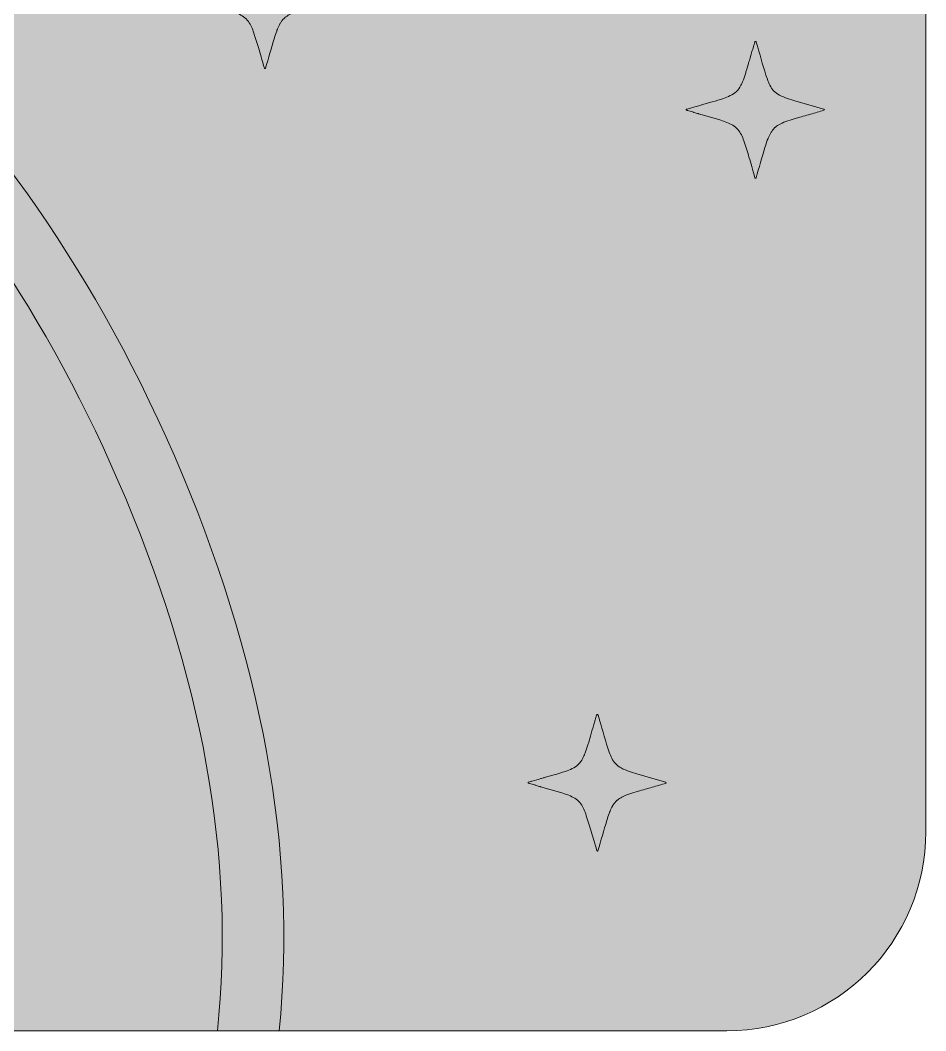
# Model space of a CAD drawing. Extents: x 254 to 755, y -942 to -58.
# Drawn here: x 629.8 to 755, y -942.5 to -802.7 of the extents above; entities that cross this region are included whole.
import ezdxf

# ---------------------------------------------------------------- set-up
doc = ezdxf.new("R2010")
doc.units = 0
doc.header["$MEASUREMENT"] = 0
doc.layers.add('Layer 1', color=7, linetype='Continuous', lineweight=0)

# ---------------------------------------------------------------- blocks, each defined once
blk = doc.blocks.new('Block_2')
at = {"layer": 'Layer 1', "true_color": 0x542400, "transparency": 33554687}
h = blk.add_hatch(color=38, dxfattribs=at)
h.dxf.hatch_style = 2
edge = h.paths.add_edge_path()
edge.add_spline(control_points=[(605.84, -798.76), (602.28, -795.55), (598.67, -792.59), (595.05, -789.86), (595.28, -789.58), (595.51, -789.32), (595.76, -789.02), (623.23, -756.52), (657.9, -696.84), (637.89, -665.64), (635.29, -661.6), (632.13, -658.63), (628.77, -656.59), (628.35, -656.34), (627.93, -656.11), (627.52, -655.88), (627.04, -655.63), (626.55, -655.39), (626.07, -655.17), (625.69, -655), (625.31, -654.84), (624.93, -654.69), (624.71, -654.6), (624.49, -654.51), (624.27, -654.44), (624.14, -654.39), (624, -654.34), (623.87, -654.29), (623.63, -654.21), (623.39, -654.13), (623.14, -654.06), (623.01, -654.01), (622.88, -653.97), (622.74, -653.93), (620.12, -653.16), (617.49, -652.86), (615.02, -652.95), (614.76, -652.96), (614.5, -652.98), (614.25, -653), (614.09, -653.01), (613.93, -653.02), (613.78, -653.04), (613.68, -653.04), (613.58, -653.05), (613.48, -653.06), (613.32, -653.08), (613.15, -653.1), (612.98, -653.13), (612.86, -653.14), (612.75, -653.16), (612.63, -653.17), (612.62, -653.17), (612.61, -653.18), (612.6, -653.18), (612.6, -653.18), (612.59, -653.18), (612.59, -653.18), (612.58, -653.18), (612.56, -653.18), (612.55, -653.18), (612.54, -653.19), (612.54, -653.19), (612.53, -653.19), (612.51, -653.19), (612.49, -653.2), (612.47, -653.2), (612.47, -653.2), (612.47, -653.2), (612.47, -653.2), (611.3, -653.32), (610.17, -653.57), (609.09, -653.91), (608.99, -653.95), (608.87, -653.98), (608.77, -654.02), (608.7, -654.04), (608.64, -654.07), (608.58, -654.09), (608.46, -654.13), (608.34, -654.17), (608.22, -654.22), (607.77, -654.39), (607.33, -654.58), (606.9, -654.79), (606.78, -654.84), (606.67, -654.9), (606.55, -654.96), (606.45, -655.01), (606.34, -655.07), (606.24, -655.12), (606.07, -655.22), (605.89, -655.31), (605.72, -655.41), (605.55, -655.51), (605.38, -655.61), (605.21, -655.72), (604.86, -655.94), (604.53, -656.16), (604.2, -656.39), (603.87, -656.62), (603.55, -656.87), (603.23, -657.13), (602.91, -657.39), (602.59, -657.66), (602.28, -657.94), (601.97, -658.22), (601.67, -658.51), (601.36, -658.82), (601.06, -659.12), (600.76, -659.44), (600.46, -659.76), (600.36, -659.88), (600.26, -659.99), (600.16, -660.11), (599.24, -661.17), (598.36, -662.33), (597.51, -663.59), (597.25, -663.99), (596.98, -664.41), (596.72, -664.83), (592.55, -671.58), (589.26, -680.93), (586.26, -692.02), (585.32, -695.48), (584.42, -699.12), (583.52, -702.9), (583.16, -704.42), (582.8, -705.95), (582.44, -707.51), (582.27, -708.28), (582.09, -709.07), (581.91, -709.86), (581.64, -711.04), (581.37, -712.24), (581.1, -713.45), (580.21, -717.48), (579.31, -721.62), (578.38, -725.86), (578.2, -726.71), (578.02, -727.56), (577.83, -728.42), (577.64, -729.27), (577.45, -730.13), (577.27, -730.99), (577.08, -731.86), (576.88, -732.72), (576.69, -733.59), (576.31, -735.33), (575.92, -737.08), (575.53, -738.84), (575.41, -739.39), (575.28, -739.95), (575.15, -740.5), (574.98, -741.27), (574.8, -742.05), (574.62, -742.83), (574.42, -743.72), (574.22, -744.61), (574.01, -745.5), (572.35, -752.66), (570.57, -759.95), (568.58, -767.29), (568.33, -768.21), (568.08, -769.13), (567.83, -770.05), (567.57, -770.97), (567.31, -771.89), (567.05, -772.81), (563.28, -771), (559.57, -769.39), (555.97, -767.97), (573.35, -697.66), (569.67, -629.76), (600.47, -617.07), (622.99, -607.79), (664.84, -626.06), (657.72, -691.42), (653.8, -728.13), (635, -769.98), (605.84, -798.76)], knot_values=[0, 0, 0, 0, 1, 1, 1, 2, 2, 2, 3, 3, 3, 4, 4, 4, 5, 5, 5, 6, 6, 6, 7, 7, 7, 8, 8, 8, 9, 9, 9, 10, 10, 10, 11, 11, 11, 12, 12, 12, 13, 13, 13, 14, 14, 14, 15, 15, 15, 16, 16, 16, 17, 17, 17, 18, 18, 18, 19, 19, 19, 20, 20, 20, 21, 21, 21, 22, 22, 22, 23, 23, 23, 24, 24, 24, 25, 25, 25, 26, 26, 26, 27, 27, 27, 28, 28, 28, 29, 29, 29, 30, 30, 30, 31, 31, 31, 32, 32, 32, 33, 33, 33, 34, 34, 34, 35, 35, 35, 36, 36, 36, 37, 37, 37, 38, 38, 38, 39, 39, 39, 40, 40, 40, 41, 41, 41, 42, 42, 42, 43, 43, 43, 44, 44, 44, 45, 45, 45, 46, 46, 46, 47, 47, 47, 48, 48, 48, 49, 49, 49, 50, 50, 50, 51, 51, 51, 52, 52, 52, 53, 53, 53, 54, 54, 54, 55, 55, 55, 56, 56, 56, 57, 57, 57, 58, 58, 58, 59, 59, 59, 60, 60, 60, 60], degree=3, periodic=0)
edge = h.paths.add_edge_path()
edge.add_spline(control_points=[(441.96, -772.79), (425.2, -713.96), (422.62, -656.08), (396.54, -653.2), (396.53, -653.2), (396.53, -653.2), (396.53, -653.19), (396.5, -653.19), (396.47, -653.18), (396.45, -653.18), (396.45, -653.18), (396.44, -653.18), (396.44, -653.18), (396.43, -653.18), (396.42, -653.17), (396.41, -653.17), (389.82, -652.2), (381.72, -654.12), (375.31, -660.44), (374.88, -660.86), (374.46, -661.31), (374.04, -661.77), (373.01, -662.93), (372.03, -664.22), (371.12, -665.64), (351.1, -696.84), (385.77, -756.52), (413.25, -789.02), (413.49, -789.31), (413.72, -789.58), (413.95, -789.85), (410.33, -792.58), (406.73, -795.54), (403.16, -798.75), (374.01, -769.97), (355.21, -728.13), (351.28, -691.42), (344.16, -626.06), (386.02, -607.79), (408.53, -617.07), (439.33, -629.76), (435.65, -697.65), (453.03, -767.96), (449.43, -769.38), (445.73, -770.99), (441.96, -772.79)], knot_values=[0, 0, 0, 0, 1, 1, 1, 2, 2, 2, 3, 3, 3, 4, 4, 4, 5, 5, 5, 6, 6, 6, 7, 7, 7, 8, 8, 8, 9, 9, 9, 10, 10, 10, 11, 11, 11, 12, 12, 12, 13, 13, 13, 14, 14, 14, 15, 15, 15, 15], degree=3, periodic=0)
edge = h.paths.add_edge_path()
edge.add_spline(control_points=[(669.17, -676.94), (670.9, -613.63), (621.39, -593.11), (594.02, -606.85), (558.46, -624.23), (562.79, -691.78), (552.56, -766.67), (529.44, -758.12), (511.06, -757.07), (506.79, -756.94), (506.79, -756.94), (506.32, -756.93), (506.32, -756.93), (506.15, -756.93), (505.99, -756.92), (505.83, -756.91), (505.83, -756.91), (505.65, -756.9), (505.65, -756.9), (504.91, -756.86), (504.11, -756.86), (503.34, -756.9), (503.34, -756.9), (503.17, -756.91), (503.17, -756.91), (503.01, -756.92), (502.85, -756.93), (502.69, -756.93), (502.69, -756.93), (502.22, -756.94), (502.22, -756.94), (497.95, -757.07), (479.56, -758.11), (456.44, -766.66), (446.22, -691.77), (450.55, -624.23), (414.98, -606.85), (387.62, -593.11), (338.1, -613.63), (339.84, -676.94), (341.11, -721.02), (365.87, -771.45), (401.92, -799.87), (385.47, -814.97), (369.91, -835.38), (357.92, -862.96), (348.15, -885.44), (343.07, -907.3), (342.8, -927.96), (342.74, -932.84), (342.98, -937.69), (343.53, -942.49), (343.53, -942.49), (352.12, -942.49), (352.12, -942.49), (351.52, -937.74), (351.25, -932.92), (351.31, -928.06), (351.56, -908.55), (356.41, -887.79), (365.72, -866.36), (376.48, -841.62), (390.93, -821.1), (408.9, -804.99), (408.91, -805), (408.93, -805.01), (408.94, -805.02), (409.09, -804.88), (409.25, -804.73), (409.41, -804.58), (409.4, -804.57), (409.39, -804.56), (409.38, -804.56), (420.43, -794.73), (432.8, -786.56), (446.45, -780.1), (474.17, -766.96), (497.78, -765.59), (502.4, -765.45), (502.4, -765.45), (502.62, -765.44), (502.62, -765.44), (502.7, -765.44), (502.78, -765.44), (502.85, -765.44), (503.13, -765.43), (503.4, -765.42), (503.68, -765.4), (503.68, -765.4), (503.81, -765.4), (503.81, -765.4), (504.26, -765.37), (504.76, -765.37), (505.17, -765.39), (505.17, -765.39), (505.32, -765.4), (505.32, -765.4), (505.6, -765.42), (505.88, -765.43), (506.16, -765.44), (506.23, -765.44), (506.3, -765.44), (506.38, -765.44), (506.38, -765.44), (506.6, -765.45), (506.6, -765.45), (511.23, -765.59), (534.86, -766.97), (562.57, -780.1), (576.21, -786.57), (588.58, -794.74), (599.62, -804.56), (599.61, -804.57), (599.61, -804.57), (599.6, -804.58), (599.76, -804.73), (599.91, -804.88), (600.06, -805.02), (600.08, -805.01), (600.09, -805), (600.11, -804.99), (618.07, -821.1), (632.53, -841.62), (643.28, -866.36), (654.97, -893.24), (659.57, -918.79), (657.03, -942.49), (657.03, -942.49), (665.58, -942.49), (665.58, -942.49), (668.08, -917.57), (663.22, -890.89), (651.08, -862.96), (639.09, -835.38), (623.53, -814.98), (607.07, -799.87), (643.13, -771.46), (667.89, -721.02), (669.17, -676.94)], knot_values=[0, 0, 0, 0, 1, 1, 1, 2, 2, 2, 3, 3, 3, 4, 4, 4, 5, 5, 5, 6, 6, 6, 7, 7, 7, 8, 8, 8, 9, 9, 9, 10, 10, 10, 11, 11, 11, 12, 12, 12, 13, 13, 13, 14, 14, 14, 15, 15, 15, 16, 16, 16, 17, 17, 17, 18, 18, 18, 19, 19, 19, 20, 20, 20, 21, 21, 21, 22, 22, 22, 23, 23, 23, 24, 24, 24, 25, 25, 25, 26, 26, 26, 27, 27, 27, 28, 28, 28, 29, 29, 29, 30, 30, 30, 31, 31, 31, 32, 32, 32, 33, 33, 33, 34, 34, 34, 35, 35, 35, 36, 36, 36, 37, 37, 37, 38, 38, 38, 39, 39, 39, 40, 40, 40, 41, 41, 41, 42, 42, 42, 43, 43, 43, 44, 44, 44, 45, 45, 45, 46, 46, 46, 46], degree=3, periodic=0)
at = {"layer": 'Layer 1'}
blk.add_open_spline([(669.17, -676.94), (670.9, -613.63), (621.39, -593.11), (594.02, -606.85), (558.46, -624.23), (562.79, -691.78), (552.56, -766.67), (529.44, -758.12), (511.06, -757.07), (506.79, -756.94), (506.79, -756.94), (506.32, -756.93), (506.32, -756.93), (506.15, -756.93), (505.99, -756.92), (505.83, -756.91), (505.83, -756.91), (505.65, -756.9), (505.65, -756.9), (504.91, -756.86), (504.11, -756.86), (503.34, -756.9), (503.34, -756.9), (503.17, -756.91), (503.17, -756.91), (503.01, -756.92), (502.85, -756.93), (502.69, -756.93), (502.69, -756.93), (502.22, -756.94), (502.22, -756.94), (497.95, -757.07), (479.56, -758.11), (456.44, -766.66), (446.22, -691.77), (450.55, -624.23), (414.98, -606.85), (387.62, -593.11), (338.1, -613.63), (339.84, -676.94), (341.11, -721.02), (365.87, -771.45), (401.92, -799.87), (385.47, -814.97), (369.91, -835.38), (357.92, -862.96), (348.15, -885.44), (343.07, -907.3), (342.8, -927.96), (342.74, -932.84), (342.98, -937.69), (343.53, -942.49), (343.53, -942.49), (352.12, -942.49), (352.12, -942.49), (351.52, -937.74), (351.25, -932.92), (351.31, -928.06), (351.56, -908.55), (356.41, -887.79), (365.72, -866.36), (376.48, -841.62), (390.93, -821.1), (408.9, -804.99), (408.91, -805), (408.93, -805.01), (408.94, -805.02), (409.09, -804.88), (409.25, -804.73), (409.41, -804.58), (409.4, -804.57), (409.39, -804.56), (409.38, -804.56), (420.43, -794.73), (432.8, -786.56), (446.45, -780.1), (474.17, -766.96), (497.78, -765.59), (502.4, -765.45), (502.4, -765.45), (502.62, -765.44), (502.62, -765.44), (502.7, -765.44), (502.78, -765.44), (502.85, -765.44), (503.13, -765.43), (503.4, -765.42), (503.68, -765.4), (503.68, -765.4), (503.81, -765.4), (503.81, -765.4), (504.26, -765.37), (504.76, -765.37), (505.17, -765.39), (505.17, -765.39), (505.32, -765.4), (505.32, -765.4), (505.6, -765.42), (505.88, -765.43), (506.16, -765.44), (506.23, -765.44), (506.3, -765.44), (506.38, -765.44), (506.38, -765.44), (506.6, -765.45), (506.6, -765.45), (511.23, -765.59), (534.86, -766.97), (562.57, -780.1), (576.21, -786.57), (588.58, -794.74), (599.62, -804.56), (599.61, -804.57), (599.61, -804.57), (599.6, -804.58), (599.76, -804.73), (599.91, -804.88), (600.06, -805.02), (600.08, -805.01), (600.09, -805), (600.11, -804.99), (618.07, -821.1), (632.53, -841.62), (643.28, -866.36), (654.97, -893.24), (659.57, -918.79), (657.03, -942.49), (657.03, -942.49), (665.58, -942.49), (665.58, -942.49), (668.08, -917.57), (663.22, -890.89), (651.08, -862.96), (639.09, -835.38), (623.53, -814.98), (607.07, -799.87), (643.13, -771.46), (667.89, -721.02), (669.17, -676.94)], degree=3, knots=[0, 0, 0, 0, 1, 1, 1, 2, 2, 2, 3, 3, 3, 4, 4, 4, 5, 5, 5, 6, 6, 6, 7, 7, 7, 8, 8, 8, 9, 9, 9, 10, 10, 10, 11, 11, 11, 12, 12, 12, 13, 13, 13, 14, 14, 14, 15, 15, 15, 16, 16, 16, 17, 17, 17, 18, 18, 18, 19, 19, 19, 20, 20, 20, 21, 21, 21, 22, 22, 22, 23, 23, 23, 24, 24, 24, 25, 25, 25, 26, 26, 26, 27, 27, 27, 28, 28, 28, 29, 29, 29, 30, 30, 30, 31, 31, 31, 32, 32, 32, 33, 33, 33, 34, 34, 34, 35, 35, 35, 36, 36, 36, 37, 37, 37, 38, 38, 38, 39, 39, 39, 40, 40, 40, 41, 41, 41, 42, 42, 42, 43, 43, 43, 44, 44, 44, 45, 45, 45, 46, 46, 46, 46], dxfattribs=at)
blk = doc.blocks.new('Block_1')
at = {"layer": 'Layer 1', "true_color": 0xffdab2, "transparency": 33554687}
h = blk.add_hatch(color=41, dxfattribs=at)
h.dxf.hatch_style = 2
edge = h.paths.add_edge_path()
edge.add_spline(control_points=[(504.39, -89.95), (515.29, -89.95), (523.36, -98.87), (523.82, -109.4), (524.29, -119.91), (514.55, -128.85), (504.39, -128.85), (493.47, -128.85), (485.39, -119.94), (484.93, -109.4), (484.46, -98.9), (494.21, -89.95), (504.39, -89.95)], knot_values=[0, 0, 0, 0, 1, 1, 1, 2, 2, 2, 3, 3, 3, 4, 4, 4, 4], degree=3, periodic=0)
edge = h.paths.add_edge_path()
edge.add_spline(control_points=[(754.96, -238.63), (753.72, -204.64), (725.78, -177.48), (691.51, -177.48), (691.51, -177.48), (685.59, -177.48), (685.59, -177.48), (684.36, -146.07), (658.52, -121.02), (626.83, -121.02), (626.83, -121.02), (584.67, -121.02), (584.67, -121.02), (576.16, -84.61), (543.51, -57.51), (504.49, -57.51), (465.49, -57.51), (432.84, -84.61), (424.33, -121.02), (424.33, -121.02), (382.17, -121.02), (382.17, -121.02), (365.94, -121.02), (351.22, -127.61), (340.58, -138.24), (330.48, -148.36), (324.04, -162.19), (323.41, -177.48), (323.41, -177.48), (317.5, -177.48), (317.5, -177.48), (299.95, -177.48), (284.08, -184.58), (272.58, -196.08), (261.6, -207.07), (254.64, -222.02), (254.04, -238.63), (254.01, -239.41), (253.99, -240.19), (253.99, -240.98), (253.99, -240.98), (253.99, -914.95), (253.99, -914.95), (253.99, -930.16), (266.3, -942.49), (281.52, -942.49), (281.52, -942.49), (727.48, -942.49), (727.48, -942.49), (742.7, -942.49), (755.01, -930.16), (755.01, -914.95), (755.01, -914.95), (755.01, -240.98), (755.01, -240.98), (755.01, -240.19), (754.99, -239.41), (754.96, -238.63)], knot_values=[0, 0, 0, 0, 1, 1, 1, 2, 2, 2, 3, 3, 3, 4, 4, 4, 5, 5, 5, 6, 6, 6, 7, 7, 7, 8, 8, 8, 9, 9, 9, 10, 10, 10, 11, 11, 11, 12, 12, 12, 13, 13, 13, 14, 14, 14, 15, 15, 15, 16, 16, 16, 17, 17, 17, 18, 18, 18, 19, 19, 19, 19], degree=3, periodic=0)
at = {"layer": 'Layer 1'}
blk.add_open_spline([(754.96, -238.63), (753.72, -204.64), (725.78, -177.48), (691.51, -177.48), (691.51, -177.48), (685.59, -177.48), (685.59, -177.48), (684.36, -146.07), (658.52, -121.02), (626.83, -121.02), (626.83, -121.02), (584.67, -121.02), (584.67, -121.02), (576.16, -84.61), (543.51, -57.51), (504.49, -57.51), (465.49, -57.51), (432.84, -84.61), (424.33, -121.02), (424.33, -121.02), (382.17, -121.02), (382.17, -121.02), (365.94, -121.02), (351.22, -127.61), (340.58, -138.24), (330.48, -148.36), (324.04, -162.19), (323.41, -177.48), (323.41, -177.48), (317.5, -177.48), (317.5, -177.48), (299.95, -177.48), (284.08, -184.58), (272.58, -196.08), (261.6, -207.07), (254.64, -222.02), (254.04, -238.63), (254.01, -239.41), (253.99, -240.19), (253.99, -240.98), (253.99, -240.98), (253.99, -914.95), (253.99, -914.95), (253.99, -930.16), (266.3, -942.49), (281.52, -942.49), (281.52, -942.49), (727.48, -942.49), (727.48, -942.49), (742.7, -942.49), (755.01, -930.16), (755.01, -914.95), (755.01, -914.95), (755.01, -240.98), (755.01, -240.98), (755.01, -240.19), (754.99, -239.41), (754.96, -238.63)], degree=3, knots=[0, 0, 0, 0, 1, 1, 1, 2, 2, 2, 3, 3, 3, 4, 4, 4, 5, 5, 5, 6, 6, 6, 7, 7, 7, 8, 8, 8, 9, 9, 9, 10, 10, 10, 11, 11, 11, 12, 12, 12, 13, 13, 13, 14, 14, 14, 15, 15, 15, 16, 16, 16, 17, 17, 17, 18, 18, 18, 19, 19, 19, 19], dxfattribs=at)
blk.add_blockref('Block_2', (0, 0), dxfattribs=at)
blk = doc.blocks.new('Block_6')
at = {"layer": 'Layer 1', "true_color": 0x542400, "transparency": 33554687}
h = blk.add_hatch(color=38, dxfattribs=at)
h.dxf.hatch_style = 2
edge = h.paths.add_edge_path()
edge.add_spline(control_points=[(673.08, -799.87), (673.07, -799.86), (673.06, -799.86), (673.05, -799.86), (671.77, -799.49), (670.49, -799.13), (669.21, -798.76), (668.43, -798.53), (667.65, -798.3), (666.92, -797.91), (666.62, -797.75), (666.34, -797.57), (666.12, -797.31), (665.71, -796.85), (665.45, -796.3), (665.25, -795.73), (664.73, -794.27), (664.36, -792.76), (663.91, -791.28), (663.91, -791.28), (663.91, -791.28), (663.91, -791.28), (663.91, -791.28), (663.69, -790.58), (663.69, -790.58), (663.69, -790.57), (663.69, -790.57), (663.68, -790.56), (663.66, -790.52), (663.61, -790.51), (663.57, -790.52), (663.54, -790.52), (663.52, -790.55), (663.5, -790.58), (663.5, -790.58), (663.37, -791.06), (663.37, -791.06), (663.34, -791.12), (663.33, -791.19), (663.31, -791.25), (663.31, -791.25), (663.31, -791.25), (663.31, -791.25), (663.31, -791.25), (663.22, -791.58), (663.22, -791.58), (663.14, -791.79), (663.08, -792.02), (663.02, -792.24), (663.02, -792.24), (662.86, -792.79), (662.86, -792.79), (662.83, -792.9), (662.79, -793.01), (662.76, -793.12), (662.72, -793.25), (662.69, -793.39), (662.65, -793.52), (662.65, -793.52), (662.65, -793.53), (662.65, -793.53), (662.65, -793.53), (662.41, -794.34), (662.41, -794.34), (662.41, -794.34), (662.41, -794.34), (662.41, -794.34), (662.35, -794.51), (662.29, -794.67), (662.25, -794.83), (662.25, -794.83), (661.98, -795.68), (661.98, -795.68), (661.98, -795.68), (661.97, -795.68), (661.97, -795.68), (661.95, -795.75), (661.92, -795.83), (661.89, -795.91), (661.81, -796.14), (661.68, -796.35), (661.58, -796.57), (661.43, -796.9), (661.23, -797.2), (660.97, -797.43), (660.45, -797.88), (659.82, -798.17), (659.17, -798.39), (658.66, -798.55), (658.14, -798.71), (657.62, -798.87), (657.62, -798.87), (656.45, -799.2), (656.45, -799.2), (656.45, -799.2), (656.23, -799.26), (656.23, -799.26), (656.23, -799.26), (656.12, -799.29), (656.12, -799.29), (656.12, -799.29), (655.9, -799.36), (655.9, -799.36), (655.9, -799.36), (655.9, -799.36), (655.9, -799.36), (655.9, -799.36), (655.78, -799.39), (655.78, -799.39), (655.78, -799.39), (655.57, -799.45), (655.57, -799.45), (655.57, -799.45), (655.57, -799.45), (655.57, -799.45), (655.57, -799.45), (655.44, -799.48), (655.44, -799.48), (655.44, -799.48), (655.24, -799.54), (655.24, -799.54), (655.24, -799.54), (654.61, -799.72), (654.61, -799.72), (654.61, -799.72), (654.61, -799.72), (654.61, -799.72), (654.61, -799.72), (654.61, -799.72), (654.61, -799.72), (654.61, -799.72), (654.49, -799.76), (654.49, -799.76), (654.49, -799.76), (654.49, -799.76), (654.49, -799.76), (654.49, -799.76), (654.49, -799.76), (654.49, -799.76), (654.49, -799.76), (654.07, -799.87), (654.07, -799.87), (654.06, -799.88), (654.04, -799.89), (654.04, -799.9), (654.02, -799.91), (654.02, -799.93), (654.02, -799.95), (654.02, -799.95), (654.02, -799.96), (654.02, -799.97), (654.03, -799.99), (654.04, -800.01), (654.07, -800.02), (654.07, -800.02), (654.07, -800.02), (654.07, -800.02), (654.07, -800.02), (654.13, -800.03), (654.13, -800.03), (654.13, -800.03), (654.13, -800.03), (654.13, -800.03), (654.13, -800.03), (654.2, -800.05), (654.2, -800.05), (654.2, -800.05), (654.25, -800.07), (654.25, -800.07), (654.25, -800.07), (654.25, -800.07), (654.25, -800.07), (654.25, -800.07), (655.03, -800.3), (655.03, -800.3), (655.03, -800.3), (655.03, -800.3), (655.03, -800.3), (655.04, -800.3), (655.05, -800.3), (655.06, -800.31), (655.06, -800.31), (655.06, -800.31), (655.06, -800.31), (655.07, -800.31), (655.07, -800.31), (655.08, -800.31), (655.08, -800.31), (655.08, -800.31), (655.08, -800.31), (655.08, -800.31), (655.6, -800.47), (655.6, -800.47), (655.6, -800.47), (655.6, -800.47), (655.6, -800.47), (655.65, -800.48), (655.7, -800.5), (655.74, -800.51), (657.05, -800.9), (658.38, -801.2), (659.66, -801.7), (660.23, -801.92), (660.76, -802.22), (661.17, -802.7), (661.56, -803.15), (661.81, -803.67), (661.99, -804.23), (662.23, -804.99), (662.47, -805.74), (662.71, -806.5), (662.84, -806.92), (662.96, -807.35), (663.08, -807.77), (663.23, -808.29), (663.38, -808.81), (663.54, -809.35), (663.55, -809.39), (663.58, -809.4), (663.61, -809.4), (663.64, -809.4), (663.68, -809.39), (663.69, -809.35), (664.1, -807.95), (664.51, -806.56), (664.92, -805.16), (665.02, -804.84), (665.11, -804.51), (665.23, -804.2), (665.23, -804.2), (665.24, -804.16), (665.27, -804.09), (665.28, -804.07), (665.28, -804.06), (665.29, -804.05), (665.3, -804.03), (665.31, -804), (665.32, -803.98), (665.32, -803.97), (665.32, -803.96), (665.33, -803.95), (665.34, -803.93), (665.35, -803.9), (665.36, -803.88), (665.45, -803.67), (665.58, -803.39), (665.73, -803.12), (665.74, -803.12), (665.74, -803.12), (665.74, -803.12), (665.81, -803), (665.88, -802.88), (665.96, -802.78), (665.96, -802.77), (665.96, -802.77), (665.97, -802.77), (666.07, -802.64), (666.18, -802.52), (666.3, -802.41), (666.3, -802.41), (666.3, -802.41), (666.3, -802.41), (666.33, -802.39), (666.35, -802.37), (666.37, -802.35), (666.37, -802.35), (666.37, -802.35), (666.37, -802.35), (666.56, -802.19), (666.77, -802.05), (667.01, -801.93), (667.71, -801.56), (668.48, -801.35), (669.24, -801.13), (669.89, -800.94), (670.54, -800.76), (671.19, -800.57), (671.82, -800.4), (672.45, -800.21), (673.08, -800.03), (673.08, -800.03), (673.08, -800.03), (673.08, -800.03), (673.16, -800.01), (673.16, -799.89), (673.08, -799.87)], knot_values=[0, 0, 0, 0, 1, 1, 1, 2, 2, 2, 3, 3, 3, 4, 4, 4, 5, 5, 5, 6, 6, 6, 7, 7, 7, 8, 8, 8, 9, 9, 9, 10, 10, 10, 11, 11, 11, 12, 12, 12, 13, 13, 13, 14, 14, 14, 15, 15, 15, 16, 16, 16, 17, 17, 17, 18, 18, 18, 19, 19, 19, 20, 20, 20, 21, 21, 21, 22, 22, 22, 23, 23, 23, 24, 24, 24, 25, 25, 25, 26, 26, 26, 27, 27, 27, 28, 28, 28, 29, 29, 29, 30, 30, 30, 31, 31, 31, 32, 32, 32, 33, 33, 33, 34, 34, 34, 35, 35, 35, 36, 36, 36, 37, 37, 37, 38, 38, 38, 39, 39, 39, 40, 40, 40, 41, 41, 41, 42, 42, 42, 43, 43, 43, 44, 44, 44, 45, 45, 45, 46, 46, 46, 47, 47, 47, 48, 48, 48, 49, 49, 49, 50, 50, 50, 51, 51, 51, 52, 52, 52, 53, 53, 53, 54, 54, 54, 55, 55, 55, 56, 56, 56, 57, 57, 57, 58, 58, 58, 59, 59, 59, 60, 60, 60, 61, 61, 61, 62, 62, 62, 63, 63, 63, 64, 64, 64, 65, 65, 65, 66, 66, 66, 67, 67, 67, 68, 68, 68, 69, 69, 69, 70, 70, 70, 71, 71, 71, 72, 72, 72, 73, 73, 73, 74, 74, 74, 75, 75, 75, 76, 76, 76, 77, 77, 77, 78, 78, 78, 79, 79, 79, 80, 80, 80, 81, 81, 81, 82, 82, 82, 83, 83, 83, 84, 84, 84, 85, 85, 85, 86, 86, 86, 87, 87, 87, 88, 88, 88, 89, 89, 89, 90, 90, 90, 91, 91, 91, 92, 92, 92, 93, 93, 93, 94, 94, 94, 95, 95, 95, 95], degree=3, periodic=0)
h = blk.add_hatch(color=38, dxfattribs=at)
h.dxf.hatch_style = 2
edge = h.paths.add_edge_path()
edge.add_spline(control_points=[(740.93, -815.01), (740.92, -815), (740.91, -815), (740.9, -815), (739.62, -814.63), (738.34, -814.27), (737.06, -813.9), (736.28, -813.67), (735.5, -813.44), (734.77, -813.05), (734.48, -812.89), (734.19, -812.71), (733.97, -812.45), (733.56, -811.99), (733.3, -811.44), (733.1, -810.87), (732.58, -809.41), (732.21, -807.9), (731.76, -806.42), (731.76, -806.42), (731.76, -806.42), (731.76, -806.42), (731.76, -806.42), (731.54, -805.72), (731.54, -805.72), (731.54, -805.71), (731.54, -805.71), (731.53, -805.7), (731.51, -805.66), (731.46, -805.65), (731.43, -805.66), (731.39, -805.66), (731.37, -805.69), (731.36, -805.72), (731.36, -805.72), (731.22, -806.2), (731.22, -806.2), (731.2, -806.26), (731.18, -806.33), (731.16, -806.39), (731.16, -806.39), (731.16, -806.39), (731.16, -806.39), (731.16, -806.39), (731.07, -806.72), (731.07, -806.72), (731, -806.93), (730.93, -807.16), (730.87, -807.38), (730.87, -807.38), (730.71, -807.93), (730.71, -807.93), (730.68, -808.04), (730.64, -808.15), (730.61, -808.26), (730.57, -808.39), (730.54, -808.53), (730.5, -808.66), (730.5, -808.66), (730.5, -808.67), (730.5, -808.67), (730.5, -808.67), (730.26, -809.48), (730.26, -809.48), (730.26, -809.48), (730.26, -809.48), (730.26, -809.48), (730.2, -809.65), (730.14, -809.81), (730.1, -809.97), (730.1, -809.97), (729.83, -810.82), (729.83, -810.82), (729.83, -810.82), (729.83, -810.82), (729.83, -810.82), (729.8, -810.9), (729.77, -810.97), (729.74, -811.05), (729.66, -811.28), (729.54, -811.49), (729.43, -811.71), (729.28, -812.04), (729.08, -812.34), (728.82, -812.57), (728.3, -813.02), (727.68, -813.31), (727.02, -813.53), (726.51, -813.69), (725.99, -813.85), (725.47, -814.01), (725.47, -814.01), (724.3, -814.34), (724.3, -814.34), (724.3, -814.34), (724.08, -814.4), (724.08, -814.4), (724.08, -814.4), (723.97, -814.43), (723.97, -814.43), (723.97, -814.43), (723.75, -814.5), (723.75, -814.5), (723.75, -814.5), (723.75, -814.5), (723.75, -814.5), (723.75, -814.5), (723.63, -814.53), (723.63, -814.53), (723.63, -814.53), (723.42, -814.59), (723.42, -814.59), (723.42, -814.59), (723.42, -814.59), (723.42, -814.59), (723.42, -814.59), (723.3, -814.63), (723.3, -814.63), (723.3, -814.63), (723.09, -814.68), (723.09, -814.68), (723.09, -814.68), (722.46, -814.86), (722.46, -814.86), (722.46, -814.86), (722.46, -814.86), (722.46, -814.86), (722.46, -814.86), (722.46, -814.86), (722.46, -814.86), (722.46, -814.86), (722.34, -814.9), (722.34, -814.9), (722.34, -814.9), (722.34, -814.9), (722.34, -814.9), (722.34, -814.9), (722.34, -814.9), (722.34, -814.9), (722.34, -814.9), (721.92, -815.02), (721.92, -815.02), (721.91, -815.02), (721.9, -815.03), (721.89, -815.04), (721.87, -815.05), (721.87, -815.07), (721.87, -815.09), (721.87, -815.09), (721.87, -815.1), (721.87, -815.11), (721.88, -815.13), (721.9, -815.15), (721.92, -815.16), (721.92, -815.16), (721.92, -815.16), (721.92, -815.16), (721.92, -815.16), (721.98, -815.17), (721.98, -815.17), (721.98, -815.17), (721.99, -815.17), (721.99, -815.17), (721.99, -815.17), (722.05, -815.19), (722.05, -815.19), (722.05, -815.19), (722.1, -815.21), (722.1, -815.21), (722.1, -815.21), (722.1, -815.21), (722.1, -815.21), (722.1, -815.21), (722.88, -815.44), (722.88, -815.44), (722.88, -815.44), (722.88, -815.44), (722.88, -815.44), (722.89, -815.44), (722.9, -815.44), (722.91, -815.45), (722.91, -815.45), (722.91, -815.45), (722.91, -815.45), (722.92, -815.45), (722.92, -815.45), (722.93, -815.45), (722.93, -815.45), (722.93, -815.45), (722.93, -815.45), (722.93, -815.45), (723.45, -815.61), (723.45, -815.61), (723.45, -815.61), (723.45, -815.61), (723.45, -815.61), (723.5, -815.62), (723.55, -815.64), (723.59, -815.65), (724.9, -816.04), (726.24, -816.34), (727.51, -816.84), (728.08, -817.06), (728.61, -817.36), (729.02, -817.84), (729.41, -818.29), (729.66, -818.81), (729.84, -819.37), (730.08, -820.13), (730.32, -820.88), (730.56, -821.64), (730.69, -822.07), (730.81, -822.49), (730.93, -822.92), (731.08, -823.43), (731.23, -823.95), (731.39, -824.49), (731.4, -824.53), (731.43, -824.54), (731.46, -824.54), (731.5, -824.54), (731.53, -824.53), (731.54, -824.49), (731.95, -823.09), (732.36, -821.7), (732.77, -820.3), (732.87, -819.98), (732.96, -819.65), (733.08, -819.34), (733.08, -819.34), (733.1, -819.3), (733.12, -819.23), (733.13, -819.22), (733.13, -819.2), (733.14, -819.19), (733.15, -819.17), (733.16, -819.14), (733.17, -819.12), (733.17, -819.11), (733.18, -819.1), (733.18, -819.09), (733.19, -819.07), (733.2, -819.04), (733.21, -819.02), (733.3, -818.81), (733.43, -818.53), (733.59, -818.26), (733.59, -818.26), (733.59, -818.26), (733.59, -818.26), (733.66, -818.14), (733.73, -818.02), (733.81, -817.92), (733.81, -817.91), (733.81, -817.91), (733.82, -817.91), (733.92, -817.78), (734.03, -817.66), (734.15, -817.55), (734.15, -817.55), (734.15, -817.55), (734.15, -817.55), (734.18, -817.53), (734.2, -817.51), (734.22, -817.49), (734.22, -817.49), (734.22, -817.49), (734.22, -817.49), (734.41, -817.33), (734.63, -817.19), (734.86, -817.07), (735.56, -816.7), (736.33, -816.49), (737.09, -816.27), (737.74, -816.08), (738.39, -815.9), (739.05, -815.72), (739.67, -815.54), (740.3, -815.35), (740.93, -815.17), (740.93, -815.17), (740.93, -815.17), (740.93, -815.17), (741.01, -815.15), (741.01, -815.03), (740.93, -815.01)], knot_values=[0, 0, 0, 0, 1, 1, 1, 2, 2, 2, 3, 3, 3, 4, 4, 4, 5, 5, 5, 6, 6, 6, 7, 7, 7, 8, 8, 8, 9, 9, 9, 10, 10, 10, 11, 11, 11, 12, 12, 12, 13, 13, 13, 14, 14, 14, 15, 15, 15, 16, 16, 16, 17, 17, 17, 18, 18, 18, 19, 19, 19, 20, 20, 20, 21, 21, 21, 22, 22, 22, 23, 23, 23, 24, 24, 24, 25, 25, 25, 26, 26, 26, 27, 27, 27, 28, 28, 28, 29, 29, 29, 30, 30, 30, 31, 31, 31, 32, 32, 32, 33, 33, 33, 34, 34, 34, 35, 35, 35, 36, 36, 36, 37, 37, 37, 38, 38, 38, 39, 39, 39, 40, 40, 40, 41, 41, 41, 42, 42, 42, 43, 43, 43, 44, 44, 44, 45, 45, 45, 46, 46, 46, 47, 47, 47, 48, 48, 48, 49, 49, 49, 50, 50, 50, 51, 51, 51, 52, 52, 52, 53, 53, 53, 54, 54, 54, 55, 55, 55, 56, 56, 56, 57, 57, 57, 58, 58, 58, 59, 59, 59, 60, 60, 60, 61, 61, 61, 62, 62, 62, 63, 63, 63, 64, 64, 64, 65, 65, 65, 66, 66, 66, 67, 67, 67, 68, 68, 68, 69, 69, 69, 70, 70, 70, 71, 71, 71, 72, 72, 72, 73, 73, 73, 74, 74, 74, 75, 75, 75, 76, 76, 76, 77, 77, 77, 78, 78, 78, 79, 79, 79, 80, 80, 80, 81, 81, 81, 82, 82, 82, 83, 83, 83, 84, 84, 84, 85, 85, 85, 86, 86, 86, 87, 87, 87, 88, 88, 88, 89, 89, 89, 90, 90, 90, 91, 91, 91, 92, 92, 92, 93, 93, 93, 94, 94, 94, 95, 95, 95, 95], degree=3, periodic=0)
h = blk.add_hatch(color=38, dxfattribs=at)
h.dxf.hatch_style = 2
edge = h.paths.add_edge_path()
edge.add_spline(control_points=[(719.06, -908.09), (719.05, -908.09), (719.04, -908.09), (719.03, -908.08), (717.75, -907.72), (716.47, -907.36), (715.19, -906.98), (714.41, -906.75), (713.63, -906.53), (712.9, -906.14), (712.61, -905.98), (712.32, -905.79), (712.1, -905.54), (711.69, -905.08), (711.43, -904.53), (711.23, -903.95), (710.71, -902.49), (710.35, -900.99), (709.89, -899.51), (709.89, -899.51), (709.89, -899.5), (709.89, -899.5), (709.89, -899.5), (709.68, -898.81), (709.68, -898.81), (709.67, -898.8), (709.67, -898.79), (709.66, -898.78), (709.64, -898.75), (709.6, -898.73), (709.56, -898.74), (709.52, -898.75), (709.5, -898.77), (709.49, -898.81), (709.49, -898.81), (709.35, -899.28), (709.35, -899.28), (709.33, -899.35), (709.31, -899.41), (709.29, -899.48), (709.29, -899.48), (709.29, -899.48), (709.29, -899.48), (709.29, -899.48), (709.2, -899.8), (709.2, -899.8), (709.13, -900.02), (709.06, -900.24), (709, -900.47), (709, -900.47), (708.84, -901.01), (708.84, -901.01), (708.81, -901.12), (708.77, -901.23), (708.74, -901.35), (708.7, -901.48), (708.67, -901.61), (708.63, -901.74), (708.63, -901.74), (708.63, -901.75), (708.63, -901.75), (708.63, -901.75), (708.39, -902.57), (708.39, -902.57), (708.39, -902.57), (708.39, -902.57), (708.39, -902.57), (708.33, -902.73), (708.27, -902.89), (708.23, -903.06), (708.23, -903.06), (707.96, -903.9), (707.96, -903.9), (707.96, -903.9), (707.96, -903.9), (707.96, -903.9), (707.93, -903.98), (707.9, -904.06), (707.87, -904.14), (707.79, -904.37), (707.67, -904.58), (707.56, -904.8), (707.41, -905.12), (707.21, -905.43), (706.95, -905.66), (706.43, -906.11), (705.81, -906.4), (705.15, -906.61), (704.64, -906.78), (704.12, -906.94), (703.6, -907.09), (703.6, -907.09), (702.43, -907.42), (702.43, -907.42), (702.43, -907.42), (702.21, -907.49), (702.21, -907.49), (702.21, -907.49), (702.1, -907.52), (702.1, -907.52), (702.1, -907.52), (701.88, -907.58), (701.88, -907.58), (701.88, -907.58), (701.88, -907.58), (701.88, -907.58), (701.88, -907.58), (701.76, -907.61), (701.76, -907.61), (701.76, -907.61), (701.55, -907.68), (701.55, -907.68), (701.55, -907.68), (701.55, -907.68), (701.55, -907.68), (701.55, -907.68), (701.43, -907.71), (701.43, -907.71), (701.43, -907.71), (701.22, -907.77), (701.22, -907.77), (701.22, -907.77), (700.59, -907.95), (700.59, -907.95), (700.59, -907.95), (700.59, -907.95), (700.59, -907.95), (700.59, -907.95), (700.59, -907.95), (700.59, -907.95), (700.59, -907.95), (700.47, -907.98), (700.47, -907.98), (700.47, -907.98), (700.47, -907.98), (700.47, -907.98), (700.47, -907.98), (700.47, -907.98), (700.47, -907.98), (700.47, -907.98), (700.05, -908.1), (700.05, -908.1), (700.04, -908.1), (700.03, -908.11), (700.02, -908.12), (700.01, -908.14), (700, -908.15), (700, -908.17), (700, -908.18), (700, -908.19), (700, -908.2), (700.01, -908.22), (700.03, -908.23), (700.05, -908.24), (700.05, -908.24), (700.05, -908.24), (700.05, -908.24), (700.05, -908.24), (700.12, -908.26), (700.12, -908.26), (700.12, -908.26), (700.12, -908.26), (700.12, -908.26), (700.12, -908.26), (700.18, -908.28), (700.18, -908.28), (700.18, -908.28), (700.24, -908.29), (700.24, -908.29), (700.24, -908.29), (700.24, -908.29), (700.24, -908.29), (700.24, -908.29), (701.01, -908.52), (701.01, -908.52), (701.01, -908.52), (701.01, -908.52), (701.01, -908.52), (701.02, -908.53), (701.03, -908.53), (701.04, -908.53), (701.04, -908.53), (701.04, -908.53), (701.04, -908.53), (701.05, -908.53), (701.06, -908.54), (701.06, -908.54), (701.06, -908.54), (701.06, -908.54), (701.06, -908.54), (701.06, -908.54), (701.58, -908.69), (701.58, -908.69), (701.58, -908.69), (701.59, -908.69), (701.59, -908.69), (701.63, -908.71), (701.68, -908.72), (701.72, -908.74), (703.03, -909.13), (704.37, -909.43), (705.64, -909.92), (706.21, -910.15), (706.74, -910.44), (707.15, -910.92), (707.54, -911.37), (707.79, -911.9), (707.97, -912.46), (708.21, -913.21), (708.45, -913.97), (708.69, -914.73), (708.82, -915.15), (708.94, -915.58), (709.06, -916), (709.21, -916.52), (709.36, -917.03), (709.52, -917.58), (709.53, -917.61), (709.56, -917.63), (709.6, -917.63), (709.63, -917.63), (709.66, -917.61), (709.67, -917.58), (710.08, -916.18), (710.49, -914.78), (710.9, -913.38), (711, -913.06), (711.09, -912.74), (711.21, -912.42), (711.21, -912.42), (711.23, -912.38), (711.25, -912.31), (711.26, -912.3), (711.26, -912.29), (711.27, -912.27), (711.28, -912.25), (711.29, -912.23), (711.3, -912.2), (711.3, -912.19), (711.31, -912.19), (711.31, -912.18), (711.32, -912.15), (711.33, -912.13), (711.34, -912.1), (711.43, -911.9), (711.56, -911.62), (711.72, -911.35), (711.72, -911.35), (711.72, -911.34), (711.72, -911.34), (711.79, -911.22), (711.86, -911.11), (711.94, -911), (711.94, -911), (711.95, -911), (711.95, -910.99), (712.05, -910.86), (712.16, -910.74), (712.28, -910.63), (712.28, -910.63), (712.28, -910.63), (712.28, -910.63), (712.31, -910.61), (712.33, -910.6), (712.35, -910.58), (712.35, -910.58), (712.35, -910.58), (712.35, -910.58), (712.54, -910.42), (712.76, -910.28), (712.99, -910.16), (713.69, -909.79), (714.46, -909.58), (715.22, -909.35), (715.87, -909.16), (716.52, -908.99), (717.18, -908.8), (717.8, -908.62), (718.43, -908.44), (719.06, -908.26), (719.06, -908.26), (719.06, -908.25), (719.06, -908.25), (719.14, -908.23), (719.14, -908.12), (719.06, -908.09)], knot_values=[0, 0, 0, 0, 1, 1, 1, 2, 2, 2, 3, 3, 3, 4, 4, 4, 5, 5, 5, 6, 6, 6, 7, 7, 7, 8, 8, 8, 9, 9, 9, 10, 10, 10, 11, 11, 11, 12, 12, 12, 13, 13, 13, 14, 14, 14, 15, 15, 15, 16, 16, 16, 17, 17, 17, 18, 18, 18, 19, 19, 19, 20, 20, 20, 21, 21, 21, 22, 22, 22, 23, 23, 23, 24, 24, 24, 25, 25, 25, 26, 26, 26, 27, 27, 27, 28, 28, 28, 29, 29, 29, 30, 30, 30, 31, 31, 31, 32, 32, 32, 33, 33, 33, 34, 34, 34, 35, 35, 35, 36, 36, 36, 37, 37, 37, 38, 38, 38, 39, 39, 39, 40, 40, 40, 41, 41, 41, 42, 42, 42, 43, 43, 43, 44, 44, 44, 45, 45, 45, 46, 46, 46, 47, 47, 47, 48, 48, 48, 49, 49, 49, 50, 50, 50, 51, 51, 51, 52, 52, 52, 53, 53, 53, 54, 54, 54, 55, 55, 55, 56, 56, 56, 57, 57, 57, 58, 58, 58, 59, 59, 59, 60, 60, 60, 61, 61, 61, 62, 62, 62, 63, 63, 63, 64, 64, 64, 65, 65, 65, 66, 66, 66, 67, 67, 67, 68, 68, 68, 69, 69, 69, 70, 70, 70, 71, 71, 71, 72, 72, 72, 73, 73, 73, 74, 74, 74, 75, 75, 75, 76, 76, 76, 77, 77, 77, 78, 78, 78, 79, 79, 79, 80, 80, 80, 81, 81, 81, 82, 82, 82, 83, 83, 83, 84, 84, 84, 85, 85, 85, 86, 86, 86, 87, 87, 87, 88, 88, 88, 89, 89, 89, 90, 90, 90, 91, 91, 91, 92, 92, 92, 93, 93, 93, 94, 94, 94, 95, 95, 95, 95], degree=3, periodic=0)
at = {"layer": 'Layer 1'}
for points in [[(673.08, -799.87), (673.07, -799.86), (673.06, -799.86), (673.05, -799.86), (671.77, -799.49), (670.49, -799.13), (669.21, -798.76), (668.43, -798.53), (667.65, -798.3), (666.92, -797.91), (666.62, -797.75), (666.34, -797.57), (666.12, -797.31), (665.71, -796.85), (665.45, -796.3), (665.25, -795.73), (664.73, -794.27), (664.36, -792.76), (663.91, -791.28), (663.91, -791.28), (663.91, -791.28), (663.91, -791.28), (663.91, -791.28), (663.69, -790.58), (663.69, -790.58), (663.69, -790.57), (663.69, -790.57), (663.68, -790.56), (663.66, -790.52), (663.61, -790.51), (663.57, -790.52), (663.54, -790.52), (663.52, -790.55), (663.5, -790.58), (663.5, -790.58), (663.37, -791.06), (663.37, -791.06), (663.34, -791.12), (663.33, -791.19), (663.31, -791.25), (663.31, -791.25), (663.31, -791.25), (663.31, -791.25), (663.31, -791.25), (663.22, -791.58), (663.22, -791.58), (663.14, -791.79), (663.08, -792.02), (663.02, -792.24), (663.02, -792.24), (662.86, -792.79), (662.86, -792.79), (662.83, -792.9), (662.79, -793.01), (662.76, -793.12), (662.72, -793.25), (662.69, -793.39), (662.65, -793.52), (662.65, -793.52), (662.65, -793.53), (662.65, -793.53), (662.65, -793.53), (662.41, -794.34), (662.41, -794.34), (662.41, -794.34), (662.41, -794.34), (662.41, -794.34), (662.35, -794.51), (662.29, -794.67), (662.25, -794.83), (662.25, -794.83), (661.98, -795.68), (661.98, -795.68), (661.98, -795.68), (661.97, -795.68), (661.97, -795.68), (661.95, -795.75), (661.92, -795.83), (661.89, -795.91), (661.81, -796.14), (661.68, -796.35), (661.58, -796.57), (661.43, -796.9), (661.23, -797.2), (660.97, -797.43), (660.45, -797.88), (659.82, -798.17), (659.17, -798.39), (658.66, -798.55), (658.14, -798.71), (657.62, -798.87), (657.62, -798.87), (656.45, -799.2), (656.45, -799.2), (656.45, -799.2), (656.23, -799.26), (656.23, -799.26), (656.23, -799.26), (656.12, -799.29), (656.12, -799.29), (656.12, -799.29), (655.9, -799.36), (655.9, -799.36), (655.9, -799.36), (655.9, -799.36), (655.9, -799.36), (655.9, -799.36), (655.78, -799.39), (655.78, -799.39), (655.78, -799.39), (655.57, -799.45), (655.57, -799.45), (655.57, -799.45), (655.57, -799.45), (655.57, -799.45), (655.57, -799.45), (655.44, -799.48), (655.44, -799.48), (655.44, -799.48), (655.24, -799.54), (655.24, -799.54), (655.24, -799.54), (654.61, -799.72), (654.61, -799.72), (654.61, -799.72), (654.61, -799.72), (654.61, -799.72), (654.61, -799.72), (654.61, -799.72), (654.61, -799.72), (654.61, -799.72), (654.49, -799.76), (654.49, -799.76), (654.49, -799.76), (654.49, -799.76), (654.49, -799.76), (654.49, -799.76), (654.49, -799.76), (654.49, -799.76), (654.49, -799.76), (654.07, -799.87), (654.07, -799.87), (654.06, -799.88), (654.04, -799.89), (654.04, -799.9), (654.02, -799.91), (654.02, -799.93), (654.02, -799.95), (654.02, -799.95), (654.02, -799.96), (654.02, -799.97), (654.03, -799.99), (654.04, -800.01), (654.07, -800.02), (654.07, -800.02), (654.07, -800.02), (654.07, -800.02), (654.07, -800.02), (654.13, -800.03), (654.13, -800.03), (654.13, -800.03), (654.13, -800.03), (654.13, -800.03), (654.13, -800.03), (654.2, -800.05), (654.2, -800.05), (654.2, -800.05), (654.25, -800.07), (654.25, -800.07), (654.25, -800.07), (654.25, -800.07), (654.25, -800.07), (654.25, -800.07), (655.03, -800.3), (655.03, -800.3), (655.03, -800.3), (655.03, -800.3), (655.03, -800.3), (655.04, -800.3), (655.05, -800.3), (655.06, -800.31), (655.06, -800.31), (655.06, -800.31), (655.06, -800.31), (655.07, -800.31), (655.07, -800.31), (655.08, -800.31), (655.08, -800.31), (655.08, -800.31), (655.08, -800.31), (655.08, -800.31), (655.6, -800.47), (655.6, -800.47), (655.6, -800.47), (655.6, -800.47), (655.6, -800.47), (655.65, -800.48), (655.7, -800.5), (655.74, -800.51), (657.05, -800.9), (658.38, -801.2), (659.66, -801.7), (660.23, -801.92), (660.76, -802.22), (661.17, -802.7), (661.56, -803.15), (661.81, -803.67), (661.99, -804.23), (662.23, -804.99), (662.47, -805.74), (662.71, -806.5), (662.84, -806.92), (662.96, -807.35), (663.08, -807.77), (663.23, -808.29), (663.38, -808.81), (663.54, -809.35), (663.55, -809.39), (663.58, -809.4), (663.61, -809.4), (663.64, -809.4), (663.68, -809.39), (663.69, -809.35), (664.1, -807.95), (664.51, -806.56), (664.92, -805.16), (665.02, -804.84), (665.11, -804.51), (665.23, -804.2), (665.23, -804.2), (665.24, -804.16), (665.27, -804.09), (665.28, -804.07), (665.28, -804.06), (665.29, -804.05), (665.3, -804.03), (665.31, -804), (665.32, -803.98), (665.32, -803.97), (665.32, -803.96), (665.33, -803.95), (665.34, -803.93), (665.35, -803.9), (665.36, -803.88), (665.45, -803.67), (665.58, -803.39), (665.73, -803.12), (665.74, -803.12), (665.74, -803.12), (665.74, -803.12), (665.81, -803), (665.88, -802.88), (665.96, -802.78), (665.96, -802.77), (665.96, -802.77), (665.97, -802.77), (666.07, -802.64), (666.18, -802.52), (666.3, -802.41), (666.3, -802.41), (666.3, -802.41), (666.3, -802.41), (666.33, -802.39), (666.35, -802.37), (666.37, -802.35), (666.37, -802.35), (666.37, -802.35), (666.37, -802.35), (666.56, -802.19), (666.77, -802.05), (667.01, -801.93), (667.71, -801.56), (668.48, -801.35), (669.24, -801.13), (669.89, -800.94), (670.54, -800.76), (671.19, -800.57), (671.82, -800.4), (672.45, -800.21), (673.08, -800.03), (673.08, -800.03), (673.08, -800.03), (673.08, -800.03), (673.16, -800.01), (673.16, -799.89), (673.08, -799.87)], [(740.93, -815.01), (740.92, -815), (740.91, -815), (740.9, -815), (739.62, -814.63), (738.34, -814.27), (737.06, -813.9), (736.28, -813.67), (735.5, -813.44), (734.77, -813.05), (734.48, -812.89), (734.19, -812.71), (733.97, -812.45), (733.56, -811.99), (733.3, -811.44), (733.1, -810.87), (732.58, -809.41), (732.21, -807.9), (731.76, -806.42), (731.76, -806.42), (731.76, -806.42), (731.76, -806.42), (731.76, -806.42), (731.54, -805.72), (731.54, -805.72), (731.54, -805.71), (731.54, -805.71), (731.53, -805.7), (731.51, -805.66), (731.46, -805.65), (731.43, -805.66), (731.39, -805.66), (731.37, -805.69), (731.36, -805.72), (731.36, -805.72), (731.22, -806.2), (731.22, -806.2), (731.2, -806.26), (731.18, -806.33), (731.16, -806.39), (731.16, -806.39), (731.16, -806.39), (731.16, -806.39), (731.16, -806.39), (731.07, -806.72), (731.07, -806.72), (731, -806.93), (730.93, -807.16), (730.87, -807.38), (730.87, -807.38), (730.71, -807.93), (730.71, -807.93), (730.68, -808.04), (730.64, -808.15), (730.61, -808.26), (730.57, -808.39), (730.54, -808.53), (730.5, -808.66), (730.5, -808.66), (730.5, -808.67), (730.5, -808.67), (730.5, -808.67), (730.26, -809.48), (730.26, -809.48), (730.26, -809.48), (730.26, -809.48), (730.26, -809.48), (730.2, -809.65), (730.14, -809.81), (730.1, -809.97), (730.1, -809.97), (729.83, -810.82), (729.83, -810.82), (729.83, -810.82), (729.83, -810.82), (729.83, -810.82), (729.8, -810.9), (729.77, -810.97), (729.74, -811.05), (729.66, -811.28), (729.54, -811.49), (729.43, -811.71), (729.28, -812.04), (729.08, -812.34), (728.82, -812.57), (728.3, -813.02), (727.68, -813.31), (727.02, -813.53), (726.51, -813.69), (725.99, -813.85), (725.47, -814.01), (725.47, -814.01), (724.3, -814.34), (724.3, -814.34), (724.3, -814.34), (724.08, -814.4), (724.08, -814.4), (724.08, -814.4), (723.97, -814.43), (723.97, -814.43), (723.97, -814.43), (723.75, -814.5), (723.75, -814.5), (723.75, -814.5), (723.75, -814.5), (723.75, -814.5), (723.75, -814.5), (723.63, -814.53), (723.63, -814.53), (723.63, -814.53), (723.42, -814.59), (723.42, -814.59), (723.42, -814.59), (723.42, -814.59), (723.42, -814.59), (723.42, -814.59), (723.3, -814.63), (723.3, -814.63), (723.3, -814.63), (723.09, -814.68), (723.09, -814.68), (723.09, -814.68), (722.46, -814.86), (722.46, -814.86), (722.46, -814.86), (722.46, -814.86), (722.46, -814.86), (722.46, -814.86), (722.46, -814.86), (722.46, -814.86), (722.46, -814.86), (722.34, -814.9), (722.34, -814.9), (722.34, -814.9), (722.34, -814.9), (722.34, -814.9), (722.34, -814.9), (722.34, -814.9), (722.34, -814.9), (722.34, -814.9), (721.92, -815.02), (721.92, -815.02), (721.91, -815.02), (721.9, -815.03), (721.89, -815.04), (721.87, -815.05), (721.87, -815.07), (721.87, -815.09), (721.87, -815.09), (721.87, -815.1), (721.87, -815.11), (721.88, -815.13), (721.9, -815.15), (721.92, -815.16), (721.92, -815.16), (721.92, -815.16), (721.92, -815.16), (721.92, -815.16), (721.98, -815.17), (721.98, -815.17), (721.98, -815.17), (721.99, -815.17), (721.99, -815.17), (721.99, -815.17), (722.05, -815.19), (722.05, -815.19), (722.05, -815.19), (722.1, -815.21), (722.1, -815.21), (722.1, -815.21), (722.1, -815.21), (722.1, -815.21), (722.1, -815.21), (722.88, -815.44), (722.88, -815.44), (722.88, -815.44), (722.88, -815.44), (722.88, -815.44), (722.89, -815.44), (722.9, -815.44), (722.91, -815.45), (722.91, -815.45), (722.91, -815.45), (722.91, -815.45), (722.92, -815.45), (722.92, -815.45), (722.93, -815.45), (722.93, -815.45), (722.93, -815.45), (722.93, -815.45), (722.93, -815.45), (723.45, -815.61), (723.45, -815.61), (723.45, -815.61), (723.45, -815.61), (723.45, -815.61), (723.5, -815.62), (723.55, -815.64), (723.59, -815.65), (724.9, -816.04), (726.24, -816.34), (727.51, -816.84), (728.08, -817.06), (728.61, -817.36), (729.02, -817.84), (729.41, -818.29), (729.66, -818.81), (729.84, -819.37), (730.08, -820.13), (730.32, -820.88), (730.56, -821.64), (730.69, -822.07), (730.81, -822.49), (730.93, -822.92), (731.08, -823.43), (731.23, -823.95), (731.39, -824.49), (731.4, -824.53), (731.43, -824.54), (731.46, -824.54), (731.5, -824.54), (731.53, -824.53), (731.54, -824.49), (731.95, -823.09), (732.36, -821.7), (732.77, -820.3), (732.87, -819.98), (732.96, -819.65), (733.08, -819.34), (733.08, -819.34), (733.1, -819.3), (733.12, -819.23), (733.13, -819.22), (733.13, -819.2), (733.14, -819.19), (733.15, -819.17), (733.16, -819.14), (733.17, -819.12), (733.17, -819.11), (733.18, -819.1), (733.18, -819.09), (733.19, -819.07), (733.2, -819.04), (733.21, -819.02), (733.3, -818.81), (733.43, -818.53), (733.59, -818.26), (733.59, -818.26), (733.59, -818.26), (733.59, -818.26), (733.66, -818.14), (733.73, -818.02), (733.81, -817.92), (733.81, -817.91), (733.81, -817.91), (733.82, -817.91), (733.92, -817.78), (734.03, -817.66), (734.15, -817.55), (734.15, -817.55), (734.15, -817.55), (734.15, -817.55), (734.18, -817.53), (734.2, -817.51), (734.22, -817.49), (734.22, -817.49), (734.22, -817.49), (734.22, -817.49), (734.41, -817.33), (734.63, -817.19), (734.86, -817.07), (735.56, -816.7), (736.33, -816.49), (737.09, -816.27), (737.74, -816.08), (738.39, -815.9), (739.05, -815.72), (739.67, -815.54), (740.3, -815.35), (740.93, -815.17), (740.93, -815.17), (740.93, -815.17), (740.93, -815.17), (741.01, -815.15), (741.01, -815.03), (740.93, -815.01)], [(719.06, -908.09), (719.05, -908.09), (719.04, -908.09), (719.03, -908.08), (717.75, -907.72), (716.47, -907.36), (715.19, -906.98), (714.41, -906.75), (713.63, -906.53), (712.9, -906.14), (712.61, -905.98), (712.32, -905.79), (712.1, -905.54), (711.69, -905.08), (711.43, -904.53), (711.23, -903.95), (710.71, -902.49), (710.35, -900.99), (709.89, -899.51), (709.89, -899.51), (709.89, -899.5), (709.89, -899.5), (709.89, -899.5), (709.68, -898.81), (709.68, -898.81), (709.67, -898.8), (709.67, -898.79), (709.66, -898.78), (709.64, -898.75), (709.6, -898.73), (709.56, -898.74), (709.52, -898.75), (709.5, -898.77), (709.49, -898.81), (709.49, -898.81), (709.35, -899.28), (709.35, -899.28), (709.33, -899.35), (709.31, -899.41), (709.29, -899.48), (709.29, -899.48), (709.29, -899.48), (709.29, -899.48), (709.29, -899.48), (709.2, -899.8), (709.2, -899.8), (709.13, -900.02), (709.06, -900.24), (709, -900.47), (709, -900.47), (708.84, -901.01), (708.84, -901.01), (708.81, -901.12), (708.77, -901.23), (708.74, -901.35), (708.7, -901.48), (708.67, -901.61), (708.63, -901.74), (708.63, -901.74), (708.63, -901.75), (708.63, -901.75), (708.63, -901.75), (708.39, -902.57), (708.39, -902.57), (708.39, -902.57), (708.39, -902.57), (708.39, -902.57), (708.33, -902.73), (708.27, -902.89), (708.23, -903.06), (708.23, -903.06), (707.96, -903.9), (707.96, -903.9), (707.96, -903.9), (707.96, -903.9), (707.96, -903.9), (707.93, -903.98), (707.9, -904.06), (707.87, -904.14), (707.79, -904.37), (707.67, -904.58), (707.56, -904.8), (707.41, -905.12), (707.21, -905.43), (706.95, -905.66), (706.43, -906.11), (705.81, -906.4), (705.15, -906.61), (704.64, -906.78), (704.12, -906.94), (703.6, -907.09), (703.6, -907.09), (702.43, -907.42), (702.43, -907.42), (702.43, -907.42), (702.21, -907.49), (702.21, -907.49), (702.21, -907.49), (702.1, -907.52), (702.1, -907.52), (702.1, -907.52), (701.88, -907.58), (701.88, -907.58), (701.88, -907.58), (701.88, -907.58), (701.88, -907.58), (701.88, -907.58), (701.76, -907.61), (701.76, -907.61), (701.76, -907.61), (701.55, -907.68), (701.55, -907.68), (701.55, -907.68), (701.55, -907.68), (701.55, -907.68), (701.55, -907.68), (701.43, -907.71), (701.43, -907.71), (701.43, -907.71), (701.22, -907.77), (701.22, -907.77), (701.22, -907.77), (700.59, -907.95), (700.59, -907.95), (700.59, -907.95), (700.59, -907.95), (700.59, -907.95), (700.59, -907.95), (700.59, -907.95), (700.59, -907.95), (700.59, -907.95), (700.47, -907.98), (700.47, -907.98), (700.47, -907.98), (700.47, -907.98), (700.47, -907.98), (700.47, -907.98), (700.47, -907.98), (700.47, -907.98), (700.47, -907.98), (700.05, -908.1), (700.05, -908.1), (700.04, -908.1), (700.03, -908.11), (700.02, -908.12), (700.01, -908.14), (700, -908.15), (700, -908.17), (700, -908.18), (700, -908.19), (700, -908.2), (700.01, -908.22), (700.03, -908.23), (700.05, -908.24), (700.05, -908.24), (700.05, -908.24), (700.05, -908.24), (700.05, -908.24), (700.12, -908.26), (700.12, -908.26), (700.12, -908.26), (700.12, -908.26), (700.12, -908.26), (700.12, -908.26), (700.18, -908.28), (700.18, -908.28), (700.18, -908.28), (700.24, -908.29), (700.24, -908.29), (700.24, -908.29), (700.24, -908.29), (700.24, -908.29), (700.24, -908.29), (701.01, -908.52), (701.01, -908.52), (701.01, -908.52), (701.01, -908.52), (701.01, -908.52), (701.02, -908.53), (701.03, -908.53), (701.04, -908.53), (701.04, -908.53), (701.04, -908.53), (701.04, -908.53), (701.05, -908.53), (701.06, -908.54), (701.06, -908.54), (701.06, -908.54), (701.06, -908.54), (701.06, -908.54), (701.06, -908.54), (701.58, -908.69), (701.58, -908.69), (701.58, -908.69), (701.59, -908.69), (701.59, -908.69), (701.63, -908.71), (701.68, -908.72), (701.72, -908.74), (703.03, -909.13), (704.37, -909.43), (705.64, -909.92), (706.21, -910.15), (706.74, -910.44), (707.15, -910.92), (707.54, -911.37), (707.79, -911.9), (707.97, -912.46), (708.21, -913.21), (708.45, -913.97), (708.69, -914.73), (708.82, -915.15), (708.94, -915.58), (709.06, -916), (709.21, -916.52), (709.36, -917.03), (709.52, -917.58), (709.53, -917.61), (709.56, -917.63), (709.6, -917.63), (709.63, -917.63), (709.66, -917.61), (709.67, -917.58), (710.08, -916.18), (710.49, -914.78), (710.9, -913.38), (711, -913.06), (711.09, -912.74), (711.21, -912.42), (711.21, -912.42), (711.23, -912.38), (711.25, -912.31), (711.26, -912.3), (711.26, -912.29), (711.27, -912.27), (711.28, -912.25), (711.29, -912.23), (711.3, -912.2), (711.3, -912.19), (711.31, -912.19), (711.31, -912.18), (711.32, -912.15), (711.33, -912.13), (711.34, -912.1), (711.43, -911.9), (711.56, -911.62), (711.72, -911.35), (711.72, -911.35), (711.72, -911.34), (711.72, -911.34), (711.79, -911.22), (711.86, -911.11), (711.94, -911), (711.94, -911), (711.95, -911), (711.95, -910.99), (712.05, -910.86), (712.16, -910.74), (712.28, -910.63), (712.28, -910.63), (712.28, -910.63), (712.28, -910.63), (712.31, -910.61), (712.33, -910.6), (712.35, -910.58), (712.35, -910.58), (712.35, -910.58), (712.35, -910.58), (712.54, -910.42), (712.76, -910.28), (712.99, -910.16), (713.69, -909.79), (714.46, -909.58), (715.22, -909.35), (715.87, -909.16), (716.52, -908.99), (717.18, -908.8), (717.8, -908.62), (718.43, -908.44), (719.06, -908.26), (719.06, -908.26), (719.06, -908.25), (719.06, -908.25), (719.14, -908.23), (719.14, -908.12), (719.06, -908.09)]]:
    blk.add_open_spline(points, degree=3, knots=[0, 0, 0, 0, 1, 1, 1, 2, 2, 2, 3, 3, 3, 4, 4, 4, 5, 5, 5, 6, 6, 6, 7, 7, 7, 8, 8, 8, 9, 9, 9, 10, 10, 10, 11, 11, 11, 12, 12, 12, 13, 13, 13, 14, 14, 14, 15, 15, 15, 16, 16, 16, 17, 17, 17, 18, 18, 18, 19, 19, 19, 20, 20, 20, 21, 21, 21, 22, 22, 22, 23, 23, 23, 24, 24, 24, 25, 25, 25, 26, 26, 26, 27, 27, 27, 28, 28, 28, 29, 29, 29, 30, 30, 30, 31, 31, 31, 32, 32, 32, 33, 33, 33, 34, 34, 34, 35, 35, 35, 36, 36, 36, 37, 37, 37, 38, 38, 38, 39, 39, 39, 40, 40, 40, 41, 41, 41, 42, 42, 42, 43, 43, 43, 44, 44, 44, 45, 45, 45, 46, 46, 46, 47, 47, 47, 48, 48, 48, 49, 49, 49, 50, 50, 50, 51, 51, 51, 52, 52, 52, 53, 53, 53, 54, 54, 54, 55, 55, 55, 56, 56, 56, 57, 57, 57, 58, 58, 58, 59, 59, 59, 60, 60, 60, 61, 61, 61, 62, 62, 62, 63, 63, 63, 64, 64, 64, 65, 65, 65, 66, 66, 66, 67, 67, 67, 68, 68, 68, 69, 69, 69, 70, 70, 70, 71, 71, 71, 72, 72, 72, 73, 73, 73, 74, 74, 74, 75, 75, 75, 76, 76, 76, 77, 77, 77, 78, 78, 78, 79, 79, 79, 80, 80, 80, 81, 81, 81, 82, 82, 82, 83, 83, 83, 84, 84, 84, 85, 85, 85, 86, 86, 86, 87, 87, 87, 88, 88, 88, 89, 89, 89, 90, 90, 90, 91, 91, 91, 92, 92, 92, 93, 93, 93, 94, 94, 94, 95, 95, 95, 95], dxfattribs=at)
blk = doc.blocks.new('Block_0')
at = {"layer": 'Layer 1'}
for name in ['Block_1', 'Block_6']:
    blk.add_blockref(name, (0, 0), dxfattribs=at)

msp = doc.modelspace()

# ---------------------------------------------------------------- block references
at = {"layer": 'Layer 1'}
msp.add_blockref('Block_0', (0, 0), dxfattribs=at)

doc.saveas('drawing.dxf')
